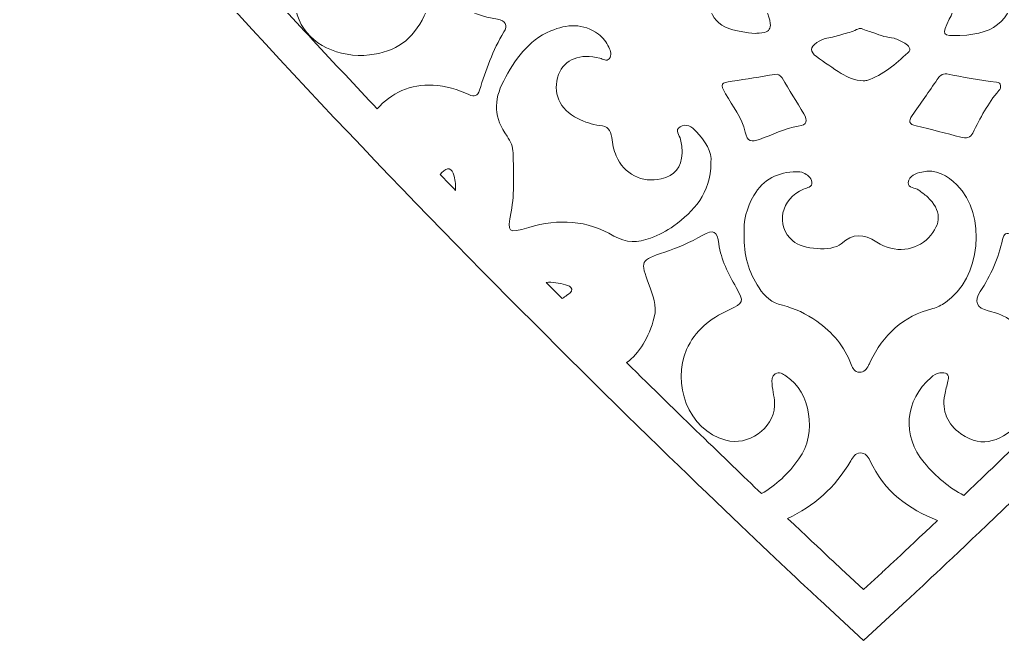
# Model space of a CAD drawing. Extents: x 16 to 8959, y -909 to -91.
# Drawn here: x 3481 to 4006, y -908 to -576 of the extents above; entities that cross this region are included whole.
import ezdxf

# ---------------------------------------------------------------- set-up
doc = ezdxf.new("R2010")
doc.units = 0
doc.header["$MEASUREMENT"] = 0
doc.layers.add('Layer 1', color=7, linetype='Continuous')

msp = doc.modelspace()

# ---------------------------------------------------------------- linework, layer by layer
at = {"layer": 'Layer 1', "lineweight": 0}
for points, knots in [([(4355.48, -226.33), (4337.85, -186.9), (4310.75, -153.49), (4277.11, -129.71), (4242.04, -104.91), (4201.53, -91.8), (4159.95, -91.8), (4112.05, -91.8), (4064.03, -109.39), (4021.06, -142.66), (3988.36, -167.98), (3958.49, -202.19), (3932, -244.61), (3905.52, -202.2), (3875.66, -168), (3842.95, -142.67), (3799.98, -109.4), (3751.95, -91.81), (3704.04, -91.8), (3662.47, -91.8), (3621.96, -104.91), (3586.9, -129.69), (3553.25, -153.47), (3526.15, -186.88), (3508.52, -226.31), (3487.14, -274.13), (3480.87, -327.84), (3490.41, -381.63), (3500.97, -441.15), (3529.77, -497.53), (3576, -549.22), (3729.89, -721.22), (3906.96, -885.08), (3908.74, -886.72), (3908.74, -886.72), (3932.01, -908.2), (3932.01, -908.2), (3932.01, -908.2), (3955.28, -886.71), (3955.28, -886.71), (3957.05, -885.08), (4134.13, -721.22), (4288.01, -549.22), (4334.24, -497.54), (4363.03, -441.16), (4373.59, -381.65), (4383.12, -327.86), (4376.86, -274.15), (4355.48, -226.33)], [0, 0, 0, 0, 1, 1, 1, 2, 2, 2, 3, 3, 3, 4, 4, 4, 5, 5, 5, 6, 6, 6, 7, 7, 7, 8, 8, 8, 9, 9, 9, 10, 10, 10, 11, 11, 11, 12, 12, 12, 13, 13, 13, 14, 14, 14, 15, 15, 15, 16, 16, 16, 16]), ([(3661.77, -538.2), (3662.65, -539.52), (3663.5, -540.96), (3663.95, -542.47), (3664.98, -546), (3664.11, -548.03), (3659.81, -547.47), (3656.45, -547.03), (3653.03, -546.92), (3649.64, -546.92), (3633.65, -546.89), (3624.04, -561.48), (3630.22, -576.3), (3635.7, -589.43), (3651.56, -596.8), (3667.83, -595.01), (3681.85, -593.47), (3691.18, -586.84), (3697.13, -574.07), (3702.73, -562.05), (3703.2, -562.23), (3714.6, -568.28), (3721.44, -571.9), (3728.5, -574.89), (3736.24, -575.91), (3740.81, -576.51), (3741.78, -579.38), (3739.71, -582.75), (3733.74, -592.48), (3730.16, -603.14), (3726.7, -613.87), (3725.68, -617.03), (3724, -617.59), (3721.05, -616.24), (3715, -613.46), (3708.68, -611.63), (3701.97, -611.19), (3689.93, -610.39), (3679.19, -615.57), (3672.06, -623.87), (3649.12, -599.66), (3625.91, -574.68), (3603.09, -549.42), (3608.01, -542.46), (3614.48, -536.43), (3622.51, -531.32), (3635.28, -523.21), (3654.36, -527.1), (3661.77, -538.2)], [0, 0, 0, 0, 1, 1, 1, 2, 2, 2, 3, 3, 3, 4, 4, 4, 5, 5, 5, 6, 6, 6, 7, 7, 7, 8, 8, 8, 9, 9, 9, 10, 10, 10, 11, 11, 11, 12, 12, 12, 13, 13, 13, 14, 14, 14, 15, 15, 15, 16, 16, 16, 16]), ([(3983.5, -584.61), (3973.91, -584.9), (3973.61, -584.46), (3977.75, -575.96), (3978.37, -574.67), (3979.16, -573.45), (3979.6, -572.1), (3983.58, -560.08), (3992.86, -553.66), (4003.83, -548.97), (4010.7, -546.03), (4013.51, -547.91), (4013.24, -555.4), (4012.54, -575.01), (4003.37, -584.02), (3983.5, -584.61)], [0, 0, 0, 0, 1, 1, 1, 2, 2, 2, 3, 3, 3, 4, 4, 4, 5, 5, 5, 5]), ([(3847.5, -562.53), (3846.74, -559.05), (3846.21, -555.51), (3845.84, -551.97), (3845.46, -548.3), (3847.27, -546.71), (3850.99, -547.2), (3853.78, -547.56), (3856.75, -548.64), (3859.71, -550.23), (3860.64, -550.85), (3861.62, -551.42), (3862.62, -551.96), (3872.24, -558.2), (3881.07, -569.25), (3882.12, -578.16), (3882.42, -580.73), (3881.47, -582.42), (3879.04, -582.97), (3877.15, -583.39), (3875.15, -583.38), (3874.01, -583.48), (3854.53, -581.8), (3850.71, -577.27), (3847.5, -562.53)], [0, 0, 0, 0, 1, 1, 1, 2, 2, 2, 3, 3, 3, 4, 4, 4, 5, 5, 5, 6, 6, 6, 7, 7, 7, 8, 8, 8, 8]), ([(3744.65, -647.47), (3744.6, -644.18), (3743.29, -641.13), (3741.38, -638.5), (3734.48, -628.98), (3734.04, -619.42), (3739.61, -608.91), (3745.61, -597.57), (3752.52, -587.38), (3764.78, -582.18), (3773.47, -578.49), (3782.08, -577.88), (3790.21, -583.93), (3792.73, -585.81), (3794.59, -588.15), (3795.87, -590.94), (3796.77, -592.91), (3797.59, -595.19), (3796.01, -597.04), (3794.55, -598.76), (3792.67, -597.23), (3791.04, -596.8), (3780.52, -593.99), (3772.07, -597.3), (3768.98, -605.51), (3765.4, -615.03), (3769.37, -624.24), (3779.18, -629.04), (3782.9, -630.85), (3786.77, -632.35), (3790.9, -632.72), (3795.03, -633.08), (3796.97, -635.27), (3797.37, -639.18), (3797.72, -642.58), (3798.44, -645.89), (3799.77, -649.04), (3803.87, -658.75), (3813.53, -663.69), (3823.82, -661.35), (3831.01, -659.71), (3834.8, -655.07), (3834.96, -647.64), (3835.02, -645.14), (3834.73, -642.69), (3834.14, -640.21), (3833.62, -638), (3830.91, -635.27), (3833.86, -633.46), (3837.08, -631.49), (3840.23, -633.46), (3842.46, -635.9), (3847.26, -641.15), (3851.15, -646.91), (3850.4, -652.65), (3850.14, -669.24), (3841.36, -678.59), (3830.48, -686.48), (3826.73, -689.2), (3822.55, -691.31), (3818.17, -692.99), (3811.43, -695.57), (3804.91, -695.63), (3798.56, -691.9), (3784.1, -683.41), (3768.99, -682.52), (3753.05, -687.26), (3741.71, -690.63), (3741.47, -690.2), (3743.58, -679.04), (3745.57, -668.55), (3744.8, -658.01), (3744.65, -647.47)], [0, 0, 0, 0, 1, 1, 1, 2, 2, 2, 3, 3, 3, 4, 4, 4, 5, 5, 5, 6, 6, 6, 7, 7, 7, 8, 8, 8, 9, 9, 9, 10, 10, 10, 11, 11, 11, 12, 12, 12, 13, 13, 13, 14, 14, 14, 15, 15, 15, 16, 16, 16, 17, 17, 17, 18, 18, 18, 19, 19, 19, 20, 20, 20, 21, 21, 21, 22, 22, 22, 23, 23, 23, 24, 24, 24, 24]), ([(3907.02, -588.46), (3908.67, -587.31), (3910.48, -586.56), (3912.36, -585.98), (3915.02, -585.63), (3917.69, -584.98), (3920.35, -584.02), (3923.06, -583.4), (3925.74, -582.71), (3928.28, -581.46), (3929.05, -581.08), (3930.18, -580.62), (3930.82, -580.91), (3932.97, -581.9), (3935.23, -582.61), (3937.52, -583.22), (3941.08, -584.75), (3944.7, -585.72), (3948.29, -586.11), (3950.27, -586.8), (3952.21, -587.63), (3954.04, -588.76), (3956.04, -589.99), (3957.89, -591.84), (3955.66, -593.87), (3949.1, -599.85), (3942.48, -605.87), (3933.72, -608.64), (3933.06, -608.85), (3932.32, -608.85), (3931.79, -608.92), (3927.43, -608.53), (3923.55, -607.17), (3920.06, -604.94), (3915.56, -602.06), (3911.13, -599.03), (3906.82, -595.86), (3903.21, -593.22), (3903.33, -591.04), (3907.02, -588.46)], [0, 0, 0, 0, 1, 1, 1, 2, 2, 2, 3, 3, 3, 4, 4, 4, 5, 5, 5, 6, 6, 6, 7, 7, 7, 8, 8, 8, 9, 9, 9, 10, 10, 10, 11, 11, 11, 12, 12, 12, 13, 13, 13, 13]), ([(3861.71, -609.07), (3869.32, -608.04), (3876.88, -606.67), (3884.46, -605.44), (3886.28, -604.89), (3887.47, -605.79), (3888.38, -607.31), (3892.28, -613.73), (3896.23, -620.1), (3900.09, -626.54), (3902.21, -630.08), (3901.86, -632.47), (3897.1, -633.21), (3889.79, -634.36), (3883.2, -637.79), (3876.29, -640.2), (3872.3, -641.59), (3869.8, -641.52), (3868.72, -636.27), (3867.13, -628.64), (3861.98, -622.54), (3858.24, -615.85), (3855.14, -610.31), (3855.51, -609.9), (3861.71, -609.07)], [0, 0, 0, 0, 1, 1, 1, 2, 2, 2, 3, 3, 3, 4, 4, 4, 5, 5, 5, 6, 6, 6, 7, 7, 7, 8, 8, 8, 8]), ([(3957.93, -627.45), (3962.48, -621.04), (3966.92, -614.57), (3971.4, -608.12), (3972.55, -606.47), (3973.77, -604.94), (3976.56, -605.18), (3985.02, -606.9), (3993.93, -608.67), (4003, -609.6), (4005.81, -609.89), (4005.71, -612.52), (4004.3, -614.12), (3998.32, -620.89), (3994.36, -628.81), (3990.4, -636.79), (3989.17, -639.27), (3986.83, -639.82), (3983.96, -639.04), (3976.04, -636.87), (3968.08, -634.87), (3960.08, -633), (3956.33, -632.13), (3955.74, -630.53), (3957.93, -627.45)], [0, 0, 0, 0, 1, 1, 1, 2, 2, 2, 3, 3, 3, 4, 4, 4, 5, 5, 5, 6, 6, 6, 7, 7, 7, 8, 8, 8, 8]), ([(3706.38, -658.12), (3709.51, -654.73), (3712.1, -655.33), (3713.12, -659.8), (3713.72, -662.45), (3713.97, -665.02), (3713.91, -667.49), (3711.18, -664.67), (3708.43, -661.83), (3705.67, -658.98), (3705.9, -658.69), (3706.13, -658.39), (3706.38, -658.12)], [0, 0, 0, 0, 1, 1, 1, 2, 2, 2, 3, 3, 3, 4, 4, 4, 4]), ([(3888.62, -728.97), (3882.9, -727.65), (3879.11, -724.26), (3876.1, -719.64), (3870.59, -711.16), (3867.77, -701.89), (3868.16, -691.18), (3867.64, -683.99), (3869.46, -676.75), (3873.34, -670.13), (3878.38, -661.5), (3886.31, -657.69), (3896.11, -657.48), (3897.33, -657.46), (3898.66, -657.62), (3899.77, -658.1), (3901.95, -659.05), (3904.01, -660.55), (3904.33, -663), (3904.72, -666), (3901.77, -665.98), (3899.95, -666.76), (3887.69, -671.94), (3884.7, -686.25), (3894.17, -694.54), (3899.34, -699.05), (3914.85, -700.51), (3920.04, -696.03), (3926.51, -690.45), (3931.81, -690.43), (3939.04, -695.18), (3948.65, -701.49), (3960, -699.81), (3966.67, -692.82), (3973.87, -685.29), (3973.71, -678.15), (3966.09, -670.93), (3964.67, -669.59), (3962.93, -668.6), (3961.44, -667.33), (3959.64, -665.81), (3955.57, -666.58), (3955.9, -663.25), (3956.26, -659.52), (3960.03, -658.43), (3963.06, -657.68), (3970.7, -655.8), (3976.86, -659.6), (3981.85, -664.52), (3998.08, -680.5), (3994.6, -714.72), (3975.71, -727.47), (3973.67, -728.85), (3971.35, -730.08), (3968.98, -730.69), (3953.16, -734.78), (3942.38, -744.67), (3935.57, -759.24), (3935.26, -759.88), (3934.94, -760.53), (3934.63, -761.17), (3933.64, -763.21), (3932.31, -764.79), (3929.78, -764.75), (3927.09, -764.71), (3926.17, -762.72), (3925.42, -760.67), (3921.85, -750.9), (3915.39, -743.43), (3907, -737.53), (3901.4, -733.59), (3895.27, -730.51), (3888.62, -728.97)], [0, 0, 0, 0, 1, 1, 1, 2, 2, 2, 3, 3, 3, 4, 4, 4, 5, 5, 5, 6, 6, 6, 7, 7, 7, 8, 8, 8, 9, 9, 9, 10, 10, 10, 11, 11, 11, 12, 12, 12, 13, 13, 13, 14, 14, 14, 15, 15, 15, 16, 16, 16, 17, 17, 17, 18, 18, 18, 19, 19, 19, 20, 20, 20, 21, 21, 21, 22, 22, 22, 23, 23, 23, 24, 24, 24, 24]), ([(3877.46, -829.7), (3858.07, -811.17), (3833.37, -787.31), (3805.33, -759.64), (3812.19, -754.55), (3817.14, -746.49), (3820.09, -735.29), (3821.72, -729.14), (3819.28, -723.62), (3817.31, -718.13), (3812.58, -704.97), (3812.48, -705.01), (3825.71, -700.49), (3832.67, -698.12), (3839.38, -695.28), (3845.79, -691.61), (3851.88, -688.11), (3853.73, -689.27), (3854.62, -696.14), (3855.72, -704.67), (3859.84, -712.02), (3863.86, -719.42), (3868.16, -727.33), (3868.19, -727.57), (3859.79, -731.5), (3849.92, -736.13), (3841.92, -742.41), (3837.33, -752.69), (3829.43, -770.4), (3837.94, -795.62), (3858.3, -801.17), (3870.11, -804.39), (3883.83, -795.02), (3884.38, -782.7), (3884.56, -778.7), (3883.35, -774.92), (3883.06, -771.01), (3882.9, -769.01), (3882.86, -766.94), (3884.76, -765.67), (3886.99, -764.19), (3888.83, -765.61), (3890.63, -766.8), (3903.64, -775.4), (3907.31, -797.3), (3897.45, -811.11), (3891.79, -819.04), (3885.11, -825.25), (3877.46, -829.7)], [0, 0, 0, 0, 1, 1, 1, 2, 2, 2, 3, 3, 3, 4, 4, 4, 5, 5, 5, 6, 6, 6, 7, 7, 7, 8, 8, 8, 9, 9, 9, 10, 10, 10, 11, 11, 11, 12, 12, 12, 13, 13, 13, 14, 14, 14, 15, 15, 15, 16, 16, 16, 16]), ([(3968.03, -767.58), (3969.42, -766.4), (3970.87, -765.29), (3972.69, -765.09), (3975.92, -764.72), (3978.12, -765.56), (3977.11, -769.53), (3976.5, -771.95), (3975.87, -774.38), (3975.39, -776.83), (3973.66, -785.59), (3976.84, -792.58), (3984.04, -797.67), (3995.95, -806.11), (4005.96, -801.25), (4016.57, -790.82), (4031.96, -775.7), (4027.67, -737.55), (3998.62, -731.84), (3992.51, -730.64), (3990.86, -726.73), (3994.3, -721.6), (4000.07, -713), (4004.09, -703.75), (4006.23, -693.67), (4006.89, -690.59), (4008.37, -689.95), (4011.18, -690.99), (4022.57, -695.22), (4033.41, -700.85), (4045.14, -704.25), (4048.61, -705.25), (4047.05, -707.88), (4046.02, -709.95), (4042.73, -716.56), (4040.29, -723.3), (4040.12, -730.9), (4039.81, -745.84), (4047.05, -755.9), (4056.84, -761.45), (4029.07, -788.84), (4004.65, -812.42), (3985.52, -830.68), (3977.9, -826.59), (3970.81, -820.81), (3964.31, -813.11), (3952.4, -798.98), (3953.95, -779.57), (3968.03, -767.58)], [0, 0, 0, 0, 1, 1, 1, 2, 2, 2, 3, 3, 3, 4, 4, 4, 5, 5, 5, 6, 6, 6, 7, 7, 7, 8, 8, 8, 9, 9, 9, 10, 10, 10, 11, 11, 11, 12, 12, 12, 13, 13, 13, 14, 14, 14, 15, 15, 15, 16, 16, 16, 16]), ([(3762.23, -716.69), (3765.7, -716.49), (3769.24, -716.92), (3772.69, -718.08), (3773.99, -718.52), (3775.79, -718.64), (3775.97, -720.38), (3776.14, -722.01), (3774.53, -722.72), (3773.41, -723.56), (3772.58, -724.18), (3771.73, -724.78), (3770.88, -725.37), (3768.02, -722.51), (3765.14, -719.61), (3762.23, -716.69)], [0, 0, 0, 0, 1, 1, 1, 2, 2, 2, 3, 3, 3, 4, 4, 4, 5, 5, 5, 5]), ([(3941.71, -872.02), (3941.71, -872.02), (3932.01, -880.98), (3932.01, -880.98), (3932.01, -880.98), (3922.3, -872.02), (3922.3, -872.02), (3921.86, -871.62), (3910.53, -861.13), (3891.37, -842.95), (3905.27, -836.55), (3916.71, -826.57), (3925.11, -812.19), (3926.31, -810.13), (3927.5, -808.06), (3930.18, -807.93), (3932.93, -807.81), (3934.33, -809.8), (3935.33, -811.97), (3943.16, -828.83), (3956.17, -838.14), (3971.52, -844.02), (3953.05, -861.54), (3942.14, -871.62), (3941.71, -872.02)], [0, 0, 0, 0, 1, 1, 1, 2, 2, 2, 3, 3, 3, 4, 4, 4, 5, 5, 5, 6, 6, 6, 7, 7, 7, 8, 8, 8, 8])]:
    msp.add_open_spline(points, degree=3, knots=knots, dxfattribs=at)

doc.saveas('drawing.dxf')
